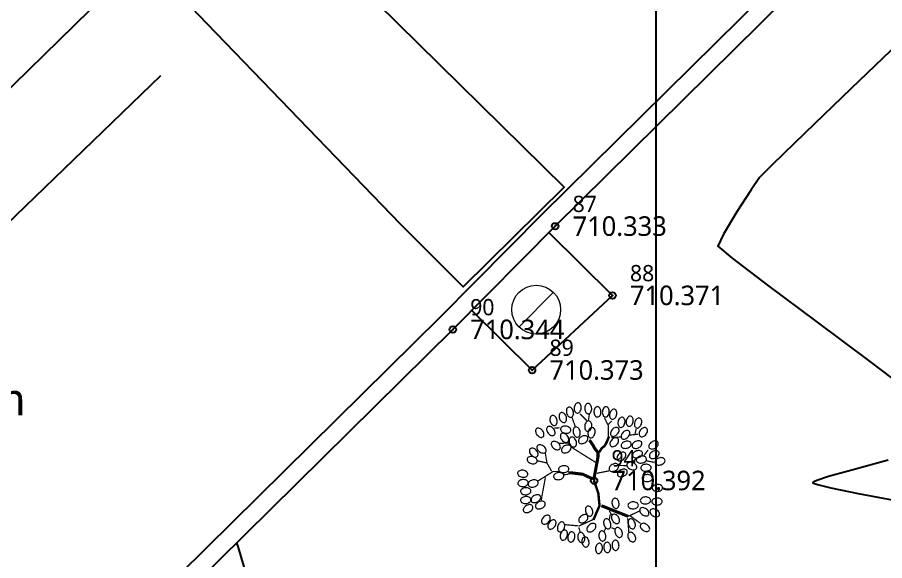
# Model space of a CAD drawing. Header units: metres. Extents: x 429510 to 429857, y 4467140 to 4467333.
# Drawn here: x 429618.23 to 429634.21, y 4467210.76 to 4467220.77 of the extents above; entities that cross this region are included whole.
import ezdxf

# ---------------------------------------------------------------- set-up
doc = ezdxf.new("R2010")
doc.units = ezdxf.units.M
doc.header["$LTSCALE"] = 4
doc.header["$PDMODE"] = 32
doc.header["$PDSIZE"] = 0.12
for name, color, linetype in [('C-ETIQ', 7, 'Continuous'), ('C-PUNTOS', 7, 'Continuous'), ('C-SUPE-ETIQ_Puntos', 92, 'Continuous'), ('Cuadricula Coordenadas', 5, 'Continuous')]:
    doc.layers.add(name, color=color, linetype=linetype)
doc.layers.add('C-SUPE_CurvasNivel', color=42, linetype='Continuous', true_color=0xb38600)
doc.layers.add('TB-ARBOL', color=94, linetype='Continuous', true_color=0x03a003)
doc.layers.add('TB-39REGISTRO-AGUA-P', color=131, linetype='Continuous', lineweight=0)
doc.layers.add('TRIAL-HORMIGÓN LOSA', color=231, linetype='Continuous', lineweight=9)
doc.layers.add('TRIAL-MURO BLOQUE LADRILLO', color=20, linetype='Continuous', lineweight=13, true_color=0xff3d3d)
doc.layers.add('TRIAL-MURO HORMIGÓN', color=251, linetype='Continuous', lineweight=13, true_color=0x696969)
doc.styles.get("Standard").update_dxf_attribs({"font": 'segoeuil.ttf'})
doc.styles.add('Trial_standard', font='segoeuisl.ttf')

# ---------------------------------------------------------------- blocks, each defined once
blk = doc.blocks.new('AGU10')
at = {"flags": 128}
blk.add_lwpolyline([(-0.525, -0.525), (0.525, 0.525)], dxfattribs=at)
blk.add_circle((0, 0), 0.75)
blk = doc.blocks.new('*U24')
at = {"layer": 'TB-ARBOL', "color": 84, "lineweight": 0, "true_color": 0x369720}
for points in [[(-0.674, 2.118, 0.139214), (-0.634, 2.125, 0.107097), (-0.594, 2.157, 0.080118), (-0.563, 2.209, 0.082766), (-0.551, 2.266, 0.067841), (-0.552, 2.33, 0.080118), (-0.57, 2.381, 0.107097), (-0.603, 2.421, 0.139214), (-0.64, 2.436, 0.139214), (-0.68, 2.429, 0.107097), (-0.72, 2.397, 0.080118), (-0.748, 2.35, 0.067841), (-0.763, 2.288, 0.067841), (-0.761, 2.224, 0.080118), (-0.744, 2.173, 0.107097), (-0.711, 2.133, 0.139214)], [(-0.325, 2.099, 0.139214), (-0.287, 2.112, 0.107097), (-0.252, 2.15, 0.080118), (-0.23, 2.207, 0.082766), (-0.228, 2.265, 0.067841), (-0.241, 2.328, 0.080118), (-0.266, 2.376, 0.107097), (-0.306, 2.409, 0.139214), (-0.345, 2.417, 0.139214), (-0.382, 2.404, 0.107097), (-0.417, 2.366, 0.080118), (-0.437, 2.315, 0.067841), (-0.441, 2.251, 0.067841), (-0.429, 2.189, 0.080118), (-0.403, 2.141, 0.107097), (-0.364, 2.107, 0.139214)], [(-1.057, 1.833, 0.139214), (-1.025, 1.857, 0.107097), (-1.004, 1.904, 0.080118), (-1, 1.964, 0.082766), (-1.016, 2.021, 0.067841), (-1.047, 2.077, 0.080118), (-1.086, 2.114, 0.107097), (-1.134, 2.134, 0.139214), (-1.174, 2.13, 0.139214), (-1.205, 2.106, 0.107097), (-1.227, 2.059, 0.080118), (-1.23, 2.005, 0.067841), (-1.215, 1.943, 0.067841), (-1.184, 1.887, 0.080118), (-1.145, 1.849, 0.107097), (-1.097, 1.829, 0.139214)], [(-0.855, 1.99, 0.139214), (-0.82, 2.01, 0.107097), (-0.794, 2.054, 0.080118), (-0.783, 2.113, 0.082766), (-0.791, 2.171, 0.067841), (-0.816, 2.23, 0.080118), (-0.85, 2.272, 0.107097), (-0.895, 2.298, 0.139214), (-0.935, 2.299, 0.139214), (-0.97, 2.278, 0.107097), (-0.997, 2.234, 0.080118), (-1.006, 2.181, 0.067841), (-0.999, 2.117, 0.067841), (-0.974, 2.058, 0.080118), (-0.94, 2.016, 0.107097), (-0.895, 1.991, 0.139214)], [(-0.056, 2.318, 0.139214), (-0.094, 2.306, 0.107097), (-0.13, 2.269, 0.080118), (-0.154, 2.213, 0.082766), (-0.158, 2.155, 0.067841), (-0.147, 2.092, 0.080118), (-0.123, 2.044, 0.107097), (-0.084, 2.009, 0.139214), (-0.046, 1.999, 0.139214), (-0.008, 2.012, 0.107097), (0.028, 2.049, 0.080118), (0.049, 2.099, 0.067841), (0.056, 2.162, 0.067841), (0.045, 2.225, 0.080118), (0.021, 2.274, 0.107097), (-0.017, 2.309, 0.139214)], [(0.221, 2.316, 0.139214), (0.181, 2.309, 0.107097), (0.141, 2.276, 0.080118), (0.111, 2.224, 0.082766), (0.1, 2.166, 0.067841), (0.103, 2.102, 0.080118), (0.122, 2.051, 0.107097), (0.156, 2.012, 0.139214), (0.193, 1.998, 0.139214), (0.232, 2.006, 0.107097), (0.273, 2.038, 0.080118), (0.299, 2.086, 0.067841), (0.313, 2.148, 0.067841), (0.31, 2.212, 0.080118), (0.292, 2.263, 0.107097), (0.258, 2.302, 0.139214)], [(0.478, 2.236, 0.139214), (0.438, 2.236, 0.107097), (0.392, 2.212, 0.080118), (0.353, 2.167, 0.082766), (0.331, 2.113, 0.067841), (0.322, 2.049, 0.080118), (0.33, 1.995, 0.107097), (0.356, 1.951, 0.139214), (0.389, 1.93, 0.139214), (0.429, 1.929, 0.107097), (0.475, 1.954, 0.080118), (0.511, 1.995, 0.067841), (0.536, 2.053, 0.067841), (0.546, 2.117, 0.080118), (0.538, 2.17, 0.107097), (0.512, 2.215, 0.139214)], [(-1.356, 1.74, 0.139214), (-1.322, 1.761, 0.107097), (-1.296, 1.805, 0.080118), (-1.286, 1.865, 0.082766), (-1.295, 1.922, 0.067841), (-1.321, 1.981, 0.080118), (-1.356, 2.023, 0.107097), (-1.401, 2.047, 0.139214), (-1.441, 2.048, 0.139214), (-1.475, 2.027, 0.107097), (-1.501, 1.982, 0.080118), (-1.51, 1.929, 0.067841), (-1.502, 1.865, 0.067841), (-1.476, 1.806, 0.080118), (-1.441, 1.765, 0.107097), (-1.396, 1.74, 0.139214)], [(-0.313, 1.879, 0.139214), (-0.352, 1.873, 0.107097), (-0.394, 1.843, 0.080118), (-0.426, 1.792, 0.082766), (-0.44, 1.735, 0.067841), (-0.44, 1.671, 0.080118), (-0.424, 1.619, 0.107097), (-0.392, 1.579, 0.139214), (-0.355, 1.563, 0.139214), (-0.315, 1.569, 0.107097), (-0.274, 1.599, 0.080118), (-0.245, 1.645, 0.067841), (-0.228, 1.707, 0.067841), (-0.228, 1.771, 0.080118), (-0.244, 1.823, 0.107097), (-0.276, 1.863, 0.139214)], [(0.718, 1.993, 0.139214), (0.678, 1.989, 0.107097), (0.635, 1.961, 0.080118), (0.6, 1.912, 0.082766), (0.582, 1.856, 0.067841), (0.579, 1.793, 0.080118), (0.592, 1.74, 0.107097), (0.621, 1.698, 0.139214), (0.657, 1.679, 0.139214), (0.697, 1.683, 0.107097), (0.74, 1.711, 0.080118), (0.772, 1.755, 0.067841), (0.793, 1.816, 0.067841), (0.796, 1.88, 0.080118), (0.783, 1.932, 0.107097), (0.754, 1.975, 0.139214)], [(0.971, 2.026, 0.139214), (0.931, 2.023, 0.107097), (0.888, 1.995, 0.080118), (0.852, 1.946, 0.082766), (0.835, 1.89, 0.067841), (0.832, 1.826, 0.080118), (0.845, 1.773, 0.107097), (0.874, 1.731, 0.139214), (0.91, 1.713, 0.139214), (0.95, 1.716, 0.107097), (0.993, 1.744, 0.080118), (1.025, 1.789, 0.067841), (1.045, 1.849, 0.067841), (1.049, 1.913, 0.080118), (1.036, 1.966, 0.107097), (1.007, 2.008, 0.139214)], [(1.244, 1.966, 0.139214), (1.204, 1.967, 0.107097), (1.158, 1.944, 0.080118), (1.117, 1.9, 0.082766), (1.094, 1.846, 0.067841), (1.083, 1.783, 0.080118), (1.09, 1.729, 0.107097), (1.115, 1.684, 0.139214), (1.149, 1.662, 0.139214), (1.189, 1.661, 0.107097), (1.235, 1.684, 0.080118), (1.271, 1.724, 0.067841), (1.298, 1.782, 0.067841), (1.309, 1.845, 0.080118), (1.302, 1.899, 0.107097), (1.277, 1.944, 0.139214)], [(-1.726, 1.388, 0.139214), (-1.702, 1.42, 0.107097), (-1.694, 1.471, 0.080118), (-1.706, 1.53, 0.082766), (-1.736, 1.58, 0.067841), (-1.781, 1.625, 0.080118), (-1.829, 1.651, 0.107097), (-1.88, 1.657, 0.139214), (-1.918, 1.643, 0.139214), (-1.942, 1.611, 0.107097), (-1.95, 1.56, 0.080118), (-1.939, 1.507, 0.067841), (-1.907, 1.451, 0.067841), (-1.862, 1.406, 0.080118), (-1.815, 1.38, 0.107097), (-1.763, 1.373, 0.139214)], [(-1.382, 1.443, 0.139214), (-1.359, 1.475, 0.107097), (-1.352, 1.526, 0.080118), (-1.366, 1.585, 0.082766), (-1.397, 1.634, 0.067841), (-1.444, 1.679, 0.080118), (-1.492, 1.703, 0.107097), (-1.543, 1.708, 0.139214), (-1.58, 1.693, 0.139214), (-1.604, 1.661, 0.107097), (-1.611, 1.609, 0.080118), (-1.598, 1.557, 0.067841), (-1.565, 1.502, 0.067841), (-1.519, 1.457, 0.080118), (-1.471, 1.432, 0.107097), (-1.419, 1.427, 0.139214)], [(-0.868, 1.579, 0.139214), (-0.871, 1.618, 0.107097), (-0.9, 1.662, 0.080118), (-0.948, 1.697, 0.082766), (-1.004, 1.714, 0.067841), (-1.068, 1.718, 0.080118), (-1.121, 1.705, 0.107097), (-1.163, 1.675, 0.139214), (-1.181, 1.639, 0.139214), (-1.178, 1.599, 0.107097), (-1.15, 1.556, 0.080118), (-1.106, 1.524, 0.067841), (-1.045, 1.504, 0.067841), (-0.981, 1.5, 0.080118), (-0.928, 1.513, 0.107097), (-0.886, 1.543, 0.139214)], [(-0.726, 1.692, 0.139214), (-0.761, 1.672, 0.107097), (-0.789, 1.629, 0.080118), (-0.8, 1.57, 0.082766), (-0.792, 1.512, 0.067841), (-0.769, 1.452, 0.080118), (-0.735, 1.41, 0.107097), (-0.69, 1.384, 0.139214), (-0.65, 1.382, 0.139214), (-0.616, 1.402, 0.107097), (-0.588, 1.446, 0.080118), (-0.578, 1.499, 0.067841), (-0.585, 1.563, 0.067841), (-0.608, 1.622, 0.080118), (-0.642, 1.665, 0.107097), (-0.686, 1.691, 0.139214)], [(-0.195, 1.671, 0.139214), (-0.235, 1.67, 0.107097), (-0.28, 1.644, 0.080118), (-0.317, 1.597, 0.082766), (-0.337, 1.542, 0.067841), (-0.344, 1.478, 0.080118), (-0.333, 1.425, 0.107097), (-0.306, 1.381, 0.139214), (-0.271, 1.361, 0.139214), (-0.231, 1.363, 0.107097), (-0.186, 1.389, 0.080118), (-0.152, 1.431, 0.067841), (-0.129, 1.491, 0.067841), (-0.122, 1.555, 0.080118), (-0.133, 1.608, 0.107097), (-0.16, 1.651, 0.139214)], [(0.589, 1.659, 0.139214), (0.553, 1.677, 0.107097), (0.502, 1.676, 0.080118), (0.446, 1.653, 0.082766), (0.402, 1.614, 0.067841), (0.366, 1.562, 0.080118), (0.349, 1.51, 0.107097), (0.352, 1.458, 0.139214), (0.373, 1.424, 0.139214), (0.409, 1.406, 0.107097), (0.461, 1.408, 0.080118), (0.511, 1.429, 0.067841), (0.56, 1.469, 0.067841), (0.596, 1.522, 0.080118), (0.613, 1.574, 0.107097), (0.61, 1.625, 0.139214)], [(1.456, 1.659, 0.139214), (1.419, 1.674, 0.107097), (1.368, 1.669, 0.080118), (1.314, 1.641, 0.082766), (1.274, 1.6, 0.067841), (1.241, 1.544, 0.080118), (1.229, 1.492, 0.107097), (1.236, 1.44, 0.139214), (1.259, 1.408, 0.139214), (1.296, 1.393, 0.107097), (1.348, 1.398, 0.080118), (1.396, 1.423, 0.067841), (1.442, 1.468, 0.067841), (1.474, 1.523, 0.080118), (1.487, 1.576, 0.107097), (1.48, 1.627, 0.139214)], [(-1.16, 1.484, 0.139214), (-1.184, 1.452, 0.107097), (-1.19, 1.401, 0.080118), (-1.176, 1.342, 0.082766), (-1.144, 1.293, 0.067841), (-1.098, 1.249, 0.080118), (-1.049, 1.225, 0.107097), (-0.998, 1.22, 0.139214), (-0.961, 1.235, 0.139214), (-0.938, 1.268, 0.107097), (-0.931, 1.319, 0.080118), (-0.944, 1.372, 0.067841), (-0.977, 1.427, 0.067841), (-1.024, 1.471, 0.080118), (-1.072, 1.495, 0.107097), (-1.124, 1.5, 0.139214)], [(-0.867, 1.379, 0.139214), (-0.899, 1.354, 0.107097), (-0.92, 1.307, 0.080118), (-0.923, 1.247, 0.082766), (-0.908, 1.191, 0.067841), (-0.876, 1.135, 0.080118), (-0.837, 1.098, 0.107097), (-0.789, 1.078, 0.139214), (-0.749, 1.082, 0.139214), (-0.717, 1.107, 0.107097), (-0.696, 1.154, 0.080118), (-0.693, 1.208, 0.067841), (-0.709, 1.27, 0.067841), (-0.74, 1.326, 0.080118), (-0.78, 1.363, 0.107097), (-0.827, 1.383, 0.139214)], [(-0.351, 1.383, 0.139214), (-0.38, 1.41, 0.107097), (-0.43, 1.425, 0.080118), (-0.49, 1.419, 0.082766), (-0.543, 1.395, 0.067841), (-0.594, 1.355, 0.080118), (-0.625, 1.311, 0.107097), (-0.637, 1.261, 0.139214), (-0.627, 1.222, 0.139214), (-0.598, 1.194, 0.107097), (-0.548, 1.18, 0.080118), (-0.494, 1.185, 0.067841), (-0.435, 1.21, 0.067841), (-0.385, 1.249, 0.080118), (-0.354, 1.294, 0.107097), (-0.341, 1.344, 0.139214)], [(0.573, 1.343, 0.139214), (0.537, 1.361, 0.107097), (0.485, 1.359, 0.080118), (0.43, 1.336, 0.082766), (0.387, 1.297, 0.067841), (0.351, 1.244, 0.080118), (0.334, 1.192, 0.107097), (0.338, 1.14, 0.139214), (0.359, 1.107, 0.139214), (0.395, 1.089, 0.107097), (0.447, 1.091, 0.080118), (0.497, 1.112, 0.067841), (0.546, 1.153, 0.067841), (0.582, 1.206, 0.080118), (0.598, 1.258, 0.107097), (0.594, 1.31, 0.139214)], [(0.923, 1.565, 0.139214), (0.888, 1.584, 0.107097), (0.837, 1.586, 0.080118), (0.78, 1.565, 0.082766), (0.735, 1.529, 0.067841), (0.696, 1.478, 0.080118), (0.677, 1.427, 0.107097), (0.677, 1.375, 0.139214), (0.697, 1.34, 0.139214), (0.731, 1.321, 0.107097), (0.783, 1.319, 0.080118), (0.834, 1.338, 0.067841), (0.885, 1.377, 0.067841), (0.924, 1.427, 0.080118), (0.943, 1.478, 0.107097), (0.943, 1.53, 0.139214)], [(-1.636, 0.928, 0.139214), (-1.624, 0.966, 0.107097), (-1.633, 1.017, 0.080118), (-1.665, 1.068, 0.082766), (-1.709, 1.106, 0.067841), (-1.767, 1.134, 0.080118), (-1.821, 1.142, 0.107097), (-1.871, 1.131, 0.139214), (-1.902, 1.106, 0.139214), (-1.914, 1.067, 0.107097), (-1.905, 1.017, 0.080118), (-1.876, 0.97, 0.067841), (-1.828, 0.928, 0.067841), (-1.771, 0.9, 0.080118), (-1.717, 0.891, 0.107097), (-1.667, 0.902, 0.139214)], [(-1.207, 1.019, 0.139214), (-1.191, 1.055, 0.107097), (-1.195, 1.107, 0.080118), (-1.221, 1.161, 0.082766), (-1.261, 1.203, 0.067841), (-1.315, 1.237, 0.080118), (-1.368, 1.251, 0.107097), (-1.419, 1.246, 0.139214), (-1.452, 1.223, 0.139214), (-1.468, 1.187, 0.107097), (-1.465, 1.135, 0.080118), (-1.441, 1.086, 0.067841), (-1.398, 1.039, 0.067841), (-1.344, 1.005, 0.080118), (-1.292, 0.991, 0.107097), (-1.24, 0.996, 0.139214)], [(-0.87, 1.096, 0.139214), (-0.899, 1.124, 0.107097), (-0.948, 1.138, 0.080118), (-1.009, 1.133, 0.082766), (-1.062, 1.109, 0.067841), (-1.113, 1.07, 0.080118), (-1.144, 1.026, 0.107097), (-1.157, 0.976, 0.139214), (-1.147, 0.937, 0.139214), (-1.118, 0.909, 0.107097), (-1.069, 0.895, 0.080118), (-1.015, 0.9, 0.067841), (-0.955, 0.924, 0.067841), (-0.905, 0.963, 0.080118), (-0.873, 1.007, 0.107097), (-0.861, 1.057, 0.139214)], [(0.986, 1.188, 0.139214), (0.965, 1.222, 0.107097), (0.921, 1.249, 0.080118), (0.862, 1.259, 0.082766), (0.804, 1.249, 0.067841), (0.745, 1.224, 0.080118), (0.704, 1.189, 0.107097), (0.679, 1.144, 0.139214), (0.678, 1.104, 0.139214), (0.699, 1.07, 0.107097), (0.743, 1.043, 0.080118), (0.797, 1.035, 0.067841), (0.861, 1.043, 0.067841), (0.919, 1.068, 0.080118), (0.961, 1.103, 0.107097), (0.986, 1.148, 0.139214)], [(1.309, 1.215, 0.139214), (1.284, 1.246, 0.107097), (1.236, 1.266, 0.080118), (1.176, 1.267, 0.082766), (1.12, 1.25, 0.067841), (1.066, 1.216, 0.080118), (1.029, 1.176, 0.107097), (1.012, 1.127, 0.139214), (1.017, 1.088, 0.139214), (1.042, 1.057, 0.107097), (1.09, 1.037, 0.080118), (1.144, 1.036, 0.067841), (1.206, 1.053, 0.067841), (1.261, 1.087, 0.080118), (1.297, 1.127, 0.107097), (1.315, 1.176, 0.139214)], [(1.807, 1.227, 0.139214), (1.777, 1.254, 0.107097), (1.727, 1.266, 0.080118), (1.667, 1.257, 0.082766), (1.615, 1.231, 0.067841), (1.566, 1.19, 0.080118), (1.537, 1.144, 0.107097), (1.527, 1.093, 0.139214), (1.538, 1.055, 0.139214), (1.568, 1.028, 0.107097), (1.619, 1.016, 0.080118), (1.672, 1.024, 0.067841), (1.731, 1.051, 0.067841), (1.779, 1.092, 0.080118), (1.809, 1.138, 0.107097), (1.819, 1.189, 0.139214)], [(-1.901, 0.786, 0.139214), (-1.879, 0.819, 0.107097), (-1.876, 0.871, 0.080118), (-1.894, 0.928, 0.082766), (-1.928, 0.976, 0.067841), (-1.977, 1.017, 0.080118), (-2.026, 1.039, 0.107097), (-2.078, 1.04, 0.139214), (-2.114, 1.023, 0.139214), (-2.135, 0.989, 0.107097), (-2.139, 0.938, 0.080118), (-2.123, 0.886, 0.067841), (-2.087, 0.833, 0.067841), (-2.038, 0.791, 0.080118), (-1.988, 0.77, 0.107097), (-1.937, 0.768, 0.139214)], [(0.761, 0.915, 0.107097), (0.71, 0.916, 0.080118), (0.653, 0.896, 0.082766), (0.608, 0.859, 0.067841), (0.569, 0.808, 0.080118), (0.55, 0.757, 0.107097), (0.551, 0.706, 0.139214), (0.57, 0.671, 0.139214), (0.605, 0.651, 0.107097), (0.657, 0.65, 0.080118), (0.708, 0.669, 0.067841), (0.759, 0.707, 0.067841), (0.797, 0.758, 0.080118), (0.816, 0.809, 0.107097), (0.816, 0.861, 0.139214), (0.796, 0.896, 0.139214)], [(1.205, 0.967, 0.082766), (1.148, 0.955, 0.067841), (1.09, 0.926, 0.080118), (1.05, 0.889, 0.107097), (1.028, 0.842, 0.139214), (1.03, 0.803, 0.139214), (1.053, 0.769, 0.107097), (1.098, 0.746, 0.080118), (1.152, 0.74, 0.067841), (1.215, 0.752, 0.067841), (1.273, 0.78, 0.080118), (1.312, 0.817, 0.107097), (1.335, 0.864, 0.139214), (1.333, 0.904, 0.139214), (1.31, 0.937, 0.107097), (1.264, 0.961, 0.080118)], [(1.199, 0.601, 0.080118), (1.251, 0.586, 0.067841), (1.315, 0.587, 0.067841), (1.376, 0.605, 0.080118), (1.422, 0.635, 0.107097), (1.451, 0.677, 0.139214), (1.456, 0.717, 0.139214), (1.44, 0.753, 0.107097), (1.399, 0.784, 0.080118), (1.341, 0.801, 0.082766), (1.283, 0.798, 0.067841), (1.221, 0.78, 0.080118), (1.176, 0.75, 0.107097), (1.146, 0.708, 0.139214), (1.141, 0.668, 0.139214), (1.158, 0.632, 0.107097)], [(1.628, 0.724, 0.080118), (1.682, 0.726, 0.067841), (1.743, 0.748, 0.067841), (1.795, 0.785, 0.080118), (1.828, 0.828, 0.107097), (1.843, 0.877, 0.139214), (1.835, 0.916, 0.139214), (1.808, 0.945, 0.107097), (1.759, 0.962, 0.080118), (1.699, 0.959, 0.082766), (1.644, 0.938, 0.067841), (1.592, 0.901, 0.080118), (1.558, 0.858, 0.107097), (1.544, 0.809, 0.139214), (1.552, 0.77, 0.139214), (1.579, 0.74, 0.107097)], [(-1.902, 0.631, 0.139214), (-1.901, 0.671, 0.107097), (-1.926, 0.716, 0.080118), (-1.971, 0.756, 0.082766), (-2.025, 0.778, 0.067841), (-2.089, 0.787, 0.080118), (-2.142, 0.779, 0.107097), (-2.187, 0.753, 0.139214), (-2.208, 0.719, 0.139214), (-2.208, 0.679, 0.107097), (-2.184, 0.633, 0.080118), (-2.143, 0.598, 0.067841), (-2.084, 0.572, 0.067841), (-2.021, 0.563, 0.080118), (-1.967, 0.571, 0.107097), (-1.923, 0.597, 0.139214)], [(0.566, 0.551, 0.107097), (0.517, 0.566, 0.080118), (0.456, 0.562, 0.082766), (0.403, 0.539, 0.067841), (0.351, 0.501, 0.080118), (0.319, 0.457, 0.107097), (0.306, 0.407, 0.139214), (0.315, 0.368, 0.139214), (0.343, 0.34, 0.107097), (0.392, 0.325, 0.080118), (0.446, 0.329, 0.067841), (0.506, 0.352, 0.067841), (0.557, 0.39, 0.080118), (0.59, 0.434, 0.107097), (0.603, 0.483, 0.139214), (0.594, 0.522, 0.139214)], [(1.151, 0.432, 0.139214), (1.155, 0.472, 0.107097), (1.136, 0.519, 0.080118), (1.095, 0.563, 0.082766), (1.043, 0.591, 0.067841), (0.981, 0.607, 0.080118), (0.927, 0.605, 0.107097), (0.88, 0.584, 0.139214), (0.855, 0.552, 0.139214), (0.851, 0.512, 0.107097), (0.87, 0.464, 0.080118), (0.907, 0.425, 0.067841), (0.963, 0.393, 0.067841), (1.025, 0.377, 0.080118), (1.079, 0.379, 0.107097), (1.126, 0.4, 0.139214)], [(1.38, 0.339, 0.067841), (1.443, 0.333, 0.067841), (1.507, 0.343, 0.080118), (1.555, 0.368, 0.107097), (1.59, 0.406, 0.139214), (1.599, 0.445, 0.139214), (1.587, 0.483, 0.107097), (1.55, 0.519, 0.080118), (1.495, 0.542, 0.082766), (1.436, 0.546, 0.067841), (1.373, 0.536, 0.080118), (1.325, 0.511, 0.107097), (1.29, 0.473, 0.139214), (1.28, 0.434, 0.139214), (1.293, 0.396, 0.107097), (1.33, 0.36, 0.080118)], [(2.022, 0.686, 0.139214), (1.999, 0.719, 0.107097), (1.953, 0.743, 0.080118), (1.893, 0.75, 0.082766), (1.836, 0.737, 0.067841), (1.779, 0.709, 0.080118), (1.739, 0.672, 0.107097), (1.717, 0.625, 0.139214), (1.719, 0.585, 0.139214), (1.742, 0.552, 0.107097), (1.787, 0.528, 0.080118), (1.841, 0.522, 0.067841), (1.904, 0.534, 0.067841), (1.962, 0.563, 0.080118), (2.001, 0.6, 0.107097), (2.023, 0.646, 0.139214)], [(-2.188, 0.227, 0.139214), (-2.192, 0.267, 0.107097), (-2.221, 0.31, 0.080118), (-2.27, 0.344, 0.082766), (-2.326, 0.361, 0.067841), (-2.39, 0.363, 0.080118), (-2.443, 0.35, 0.107097), (-2.485, 0.32, 0.139214), (-2.502, 0.284, 0.139214), (-2.498, 0.244, 0.107097), (-2.47, 0.201, 0.080118), (-2.425, 0.17, 0.067841), (-2.365, 0.15, 0.067841), (-2.301, 0.147, 0.080118), (-2.248, 0.161, 0.107097), (-2.206, 0.191, 0.139214)], [(-1.398, 0.163, 0.139214), (-1.383, 0.126, 0.107097), (-1.343, 0.093, 0.080118), (-1.285, 0.075, 0.082766), (-1.227, 0.076, 0.067841), (-1.165, 0.092, 0.080118), (-1.119, 0.121, 0.107097), (-1.088, 0.162, 0.139214), (-1.082, 0.201, 0.139214), (-1.097, 0.238, 0.107097), (-1.137, 0.271, 0.080118), (-1.189, 0.287, 0.067841), (-1.253, 0.288, 0.067841), (-1.315, 0.272, 0.080118), (-1.361, 0.243, 0.107097), (-1.392, 0.202, 0.139214)], [(-1.245, 0.391, 0.139214), (-1.233, 0.353, 0.107097), (-1.196, 0.317, 0.080118), (-1.14, 0.294, 0.082766), (-1.082, 0.29, 0.067841), (-1.019, 0.301, 0.080118), (-0.97, 0.325, 0.107097), (-0.936, 0.363, 0.139214), (-0.926, 0.402, 0.139214), (-0.938, 0.44, 0.107097), (-0.975, 0.476, 0.080118), (-1.026, 0.497, 0.067841), (-1.089, 0.504, 0.067841), (-1.152, 0.493, 0.080118), (-1.201, 0.469, 0.107097), (-1.235, 0.43, 0.139214)], [(0.86, 0.345, 0.139214), (0.834, 0.376, 0.107097), (0.787, 0.396, 0.080118), (0.726, 0.397, 0.082766), (0.671, 0.379, 0.067841), (0.616, 0.346, 0.080118), (0.58, 0.305, 0.107097), (0.562, 0.257, 0.139214), (0.567, 0.217, 0.139214), (0.593, 0.186, 0.107097), (0.64, 0.167, 0.080118), (0.695, 0.166, 0.067841), (0.756, 0.183, 0.067841), (0.811, 0.216, 0.080118), (0.847, 0.257, 0.107097), (0.865, 0.305, 0.139214)], [(-2.496, -0.042, 0.139214), (-2.482, -0.079, 0.107097), (-2.443, -0.114, 0.080118), (-2.386, -0.134, 0.082766), (-2.328, -0.136, 0.067841), (-2.265, -0.122, 0.080118), (-2.218, -0.095, 0.107097), (-2.185, -0.055, 0.139214), (-2.178, -0.016, 0.139214), (-2.192, 0.021, 0.107097), (-2.23, 0.055, 0.080118), (-2.281, 0.074, 0.067841), (-2.345, 0.078, 0.067841), (-2.408, 0.064, 0.080118), (-2.455, 0.037, 0.107097), (-2.488, -0.003, 0.139214)], [(-2.178, -0.084, 0.139214), (-2.157, -0.118, 0.107097), (-2.113, -0.144, 0.080118), (-2.053, -0.154, 0.082766), (-1.996, -0.145, 0.067841), (-1.937, -0.12, 0.080118), (-1.895, -0.085, 0.107097), (-1.871, -0.04, 0.139214), (-1.87, 0, 0.139214), (-1.891, 0.035, 0.107097), (-1.935, 0.061, 0.080118), (-1.989, 0.07, 0.067841), (-2.052, 0.061, 0.067841), (-2.111, 0.036, 0.080118), (-2.153, 0.001, 0.107097), (-2.177, -0.044, 0.139214)], [(1.642, 0.127, 0.139214), (1.629, 0.165, 0.107097), (1.592, 0.201, 0.080118), (1.537, 0.224, 0.082766), (1.479, 0.229, 0.067841), (1.415, 0.218, 0.080118), (1.367, 0.194, 0.107097), (1.332, 0.155, 0.139214), (1.323, 0.116, 0.139214), (1.335, 0.078, 0.107097), (1.372, 0.042, 0.080118), (1.422, 0.021, 0.067841), (1.486, 0.015, 0.067841), (1.549, 0.026, 0.080118), (1.597, 0.05, 0.107097), (1.632, 0.088, 0.139214)], [(-2.411, -0.293, 0.139214), (-2.397, -0.33, 0.107097), (-2.359, -0.364, 0.080118), (-2.302, -0.385, 0.082766), (-2.244, -0.387, 0.067841), (-2.181, -0.373, 0.080118), (-2.134, -0.346, 0.107097), (-2.101, -0.306, 0.139214), (-2.093, -0.267, 0.139214), (-2.107, -0.23, 0.107097), (-2.146, -0.195, 0.080118), (-2.197, -0.177, 0.067841), (-2.261, -0.173, 0.067841), (-2.323, -0.187, 0.080118), (-2.371, -0.214, 0.107097), (-2.403, -0.254, 0.139214)], [(1.951, -0.174, 0.139214), (1.939, -0.136, 0.107097), (1.902, -0.1, 0.080118), (1.846, -0.077, 0.082766), (1.788, -0.073, 0.067841), (1.725, -0.083, 0.080118), (1.676, -0.108, 0.107097), (1.642, -0.146, 0.139214), (1.632, -0.185, 0.139214), (1.644, -0.223, 0.107097), (1.681, -0.259, 0.080118), (1.732, -0.28, 0.067841), (1.795, -0.286, 0.067841), (1.858, -0.276, 0.080118), (1.907, -0.251, 0.107097), (1.941, -0.213, 0.139214)], [(-2.411, -0.57, 0.139214), (-2.396, -0.607, 0.107097), (-2.356, -0.64, 0.080118), (-2.299, -0.659, 0.082766), (-2.24, -0.659, 0.067841), (-2.178, -0.643, 0.080118), (-2.132, -0.615, 0.107097), (-2.1, -0.574, 0.139214), (-2.094, -0.535, 0.139214), (-2.109, -0.498, 0.107097), (-2.148, -0.465, 0.080118), (-2.2, -0.448, 0.067841), (-2.264, -0.446, 0.067841), (-2.326, -0.461, 0.080118), (-2.372, -0.489, 0.107097), (-2.404, -0.53, 0.139214)], [(-2.083, -0.586, 0.139214), (-2.055, -0.615, 0.107097), (-2.006, -0.631, 0.080118), (-1.946, -0.627, 0.082766), (-1.892, -0.605, 0.067841), (-1.84, -0.567, 0.080118), (-1.807, -0.524, 0.107097), (-1.793, -0.474, 0.139214), (-1.802, -0.435, 0.139214), (-1.83, -0.407, 0.107097), (-1.879, -0.391, 0.080118), (-1.933, -0.394, 0.067841), (-1.993, -0.417, 0.067841), (-2.045, -0.454, 0.080118), (-2.077, -0.498, 0.107097), (-2.091, -0.547, 0.139214)], [(0.478, -0.496, 0.139214), (0.442, -0.513, 0.107097), (0.411, -0.555, 0.080118), (0.396, -0.613, 0.082766), (0.399, -0.671, 0.067841), (0.418, -0.732, 0.080118), (0.449, -0.777, 0.107097), (0.491, -0.806, 0.139214), (0.531, -0.811, 0.139214), (0.567, -0.794, 0.107097), (0.598, -0.752, 0.080118), (0.612, -0.7, 0.067841), (0.61, -0.636, 0.067841), (0.591, -0.575, 0.080118), (0.561, -0.53, 0.107097), (0.518, -0.501, 0.139214)], [(1.585, -0.559, 0.139214), (1.573, -0.521, 0.107097), (1.536, -0.485, 0.080118), (1.481, -0.461, 0.082766), (1.422, -0.457, 0.067841), (1.359, -0.468, 0.080118), (1.311, -0.492, 0.107097), (1.276, -0.531, 0.139214), (1.266, -0.569, 0.139214), (1.279, -0.608, 0.107097), (1.316, -0.644, 0.080118), (1.366, -0.665, 0.067841), (1.429, -0.671, 0.067841), (1.493, -0.66, 0.080118), (1.541, -0.636, 0.107097), (1.576, -0.598, 0.139214)], [(1.937, -0.593, 0.139214), (1.925, -0.555, 0.107097), (1.888, -0.519, 0.080118), (1.832, -0.495, 0.082766), (1.774, -0.491, 0.067841), (1.711, -0.502, 0.080118), (1.662, -0.526, 0.107097), (1.628, -0.565, 0.139214), (1.618, -0.603, 0.139214), (1.63, -0.642, 0.107097), (1.667, -0.678, 0.080118), (1.717, -0.699, 0.067841), (1.781, -0.705, 0.067841), (1.844, -0.694, 0.080118), (1.893, -0.67, 0.107097), (1.927, -0.632, 0.139214)], [(-2.32, -0.891, 0.139214), (-2.292, -0.92, 0.107097), (-2.242, -0.935, 0.080118), (-2.182, -0.93, 0.082766), (-2.129, -0.908, 0.067841), (-2.077, -0.869, 0.080118), (-2.045, -0.826, 0.107097), (-2.032, -0.776, 0.139214), (-2.041, -0.737, 0.139214), (-2.069, -0.709, 0.107097), (-2.118, -0.693, 0.080118), (-2.172, -0.697, 0.067841), (-2.232, -0.72, 0.067841), (-2.283, -0.759, 0.080118), (-2.316, -0.803, 0.107097), (-2.329, -0.852, 0.139214)], [(-1.948, -0.776, 0.139214), (-1.921, -0.806, 0.107097), (-1.873, -0.824, 0.080118), (-1.812, -0.822, 0.082766), (-1.758, -0.802, 0.067841), (-1.704, -0.767, 0.080118), (-1.67, -0.725, 0.107097), (-1.654, -0.676, 0.139214), (-1.661, -0.636, 0.139214), (-1.688, -0.607, 0.107097), (-1.736, -0.589, 0.080118), (-1.79, -0.59, 0.067841), (-1.851, -0.61, 0.067841), (-1.904, -0.646, 0.080118), (-1.939, -0.688, 0.107097), (-1.955, -0.737, 0.139214)], [(-0.355, -0.74, 0.139214), (-0.389, -0.762, 0.107097), (-0.413, -0.808, 0.080118), (-0.42, -0.868, 0.082766), (-0.408, -0.925, 0.067841), (-0.38, -0.983, 0.080118), (-0.343, -1.023, 0.107097), (-0.297, -1.045, 0.139214), (-0.257, -1.044, 0.139214), (-0.224, -1.021, 0.107097), (-0.199, -0.976, 0.080118), (-0.193, -0.922, 0.067841), (-0.204, -0.859, 0.067841), (-0.232, -0.801, 0.080118), (-0.269, -0.761, 0.107097), (-0.315, -0.739, 0.139214)], [(1.206, -0.71, 0.139214), (1.194, -0.672, 0.107097), (1.157, -0.636, 0.080118), (1.101, -0.613, 0.082766), (1.043, -0.608, 0.067841), (0.98, -0.619, 0.080118), (0.931, -0.643, 0.107097), (0.897, -0.682, 0.139214), (0.887, -0.721, 0.139214), (0.899, -0.759, 0.107097), (0.936, -0.795, 0.080118), (0.986, -0.816, 0.067841), (1.05, -0.822, 0.067841), (1.113, -0.811, 0.080118), (1.162, -0.787, 0.107097), (1.196, -0.749, 0.139214)], [(1.517, -1.009, 0.139214), (1.531, -0.971, 0.107097), (1.525, -0.92, 0.080118), (1.496, -0.867, 0.082766), (1.453, -0.828, 0.067841), (1.397, -0.797, 0.080118), (1.343, -0.786, 0.107097), (1.293, -0.795, 0.139214), (1.261, -0.819, 0.139214), (1.247, -0.856, 0.107097), (1.253, -0.908, 0.080118), (1.28, -0.955, 0.067841), (1.325, -1, 0.067841), (1.381, -1.031, 0.080118), (1.435, -1.042, 0.107097), (1.486, -1.033, 0.139214)], [(-1.742, -1.271, 0.139214), (-1.707, -1.29, 0.107097), (-1.655, -1.289, 0.080118), (-1.599, -1.267, 0.082766), (-1.555, -1.229, 0.067841), (-1.517, -1.177, 0.080118), (-1.5, -1.126, 0.107097), (-1.502, -1.074, 0.139214), (-1.523, -1.04, 0.139214), (-1.558, -1.021, 0.107097), (-1.61, -1.021, 0.080118), (-1.66, -1.042, 0.067841), (-1.71, -1.082, 0.067841), (-1.747, -1.134, 0.080118), (-1.765, -1.185, 0.107097), (-1.763, -1.237, 0.139214)], [(-0.355, -1.031, 0.139214), (-0.387, -1.007, 0.107097), (-0.438, -0.998, 0.080118), (-0.497, -1.01, 0.082766), (-0.547, -1.04, 0.067841), (-0.593, -1.085, 0.080118), (-0.619, -1.132, 0.107097), (-0.626, -1.183, 0.139214), (-0.612, -1.221, 0.139214), (-0.58, -1.245, 0.107097), (-0.53, -1.254, 0.080118), (-0.476, -1.243, 0.067841), (-0.42, -1.212, 0.067841), (-0.374, -1.167, 0.080118), (-0.348, -1.12, 0.107097), (-0.341, -1.069, 0.139214)], [(0.595, -1.264, 0.139214), (0.621, -1.234, 0.107097), (0.631, -1.183, 0.080118), (0.621, -1.124, 0.082766), (0.594, -1.072, 0.067841), (0.551, -1.025, 0.080118), (0.504, -0.997, 0.107097), (0.453, -0.988, 0.139214), (0.415, -1.001, 0.139214), (0.39, -1.031, 0.107097), (0.379, -1.082, 0.080118), (0.388, -1.135, 0.067841), (0.417, -1.193, 0.067841), (0.46, -1.24, 0.080118), (0.506, -1.268, 0.107097), (0.557, -1.277, 0.139214)], [(1.851, -1.024, 0.139214), (1.86, -0.985, 0.107097), (1.846, -0.935, 0.080118), (1.811, -0.886, 0.082766), (1.763, -0.853, 0.067841), (1.703, -0.83, 0.080118), (1.649, -0.826, 0.107097), (1.6, -0.841, 0.139214), (1.571, -0.87, 0.139214), (1.562, -0.909, 0.107097), (1.576, -0.959, 0.080118), (1.608, -1.002, 0.067841), (1.659, -1.04, 0.067841), (1.719, -1.064, 0.080118), (1.773, -1.067, 0.107097), (1.823, -1.052, 0.139214)], [(-1.541, -1.433, 0.139214), (-1.503, -1.447, 0.107097), (-1.452, -1.44, 0.080118), (-1.4, -1.41, 0.082766), (-1.361, -1.366, 0.067841), (-1.331, -1.31, 0.080118), (-1.321, -1.256, 0.107097), (-1.33, -1.206, 0.139214), (-1.355, -1.174, 0.139214), (-1.393, -1.161, 0.107097), (-1.444, -1.168, 0.080118), (-1.491, -1.195, 0.067841), (-1.535, -1.242, 0.067841), (-1.565, -1.298, 0.080118), (-1.575, -1.351, 0.107097), (-1.566, -1.402, 0.139214)], [(-1.22, -1.529, 0.139214), (-1.18, -1.531, 0.107097), (-1.133, -1.509, 0.080118), (-1.092, -1.465, 0.082766), (-1.067, -1.412, 0.067841), (-1.055, -1.349, 0.080118), (-1.061, -1.295, 0.107097), (-1.084, -1.25, 0.139214), (-1.117, -1.227, 0.139214), (-1.157, -1.225, 0.107097), (-1.204, -1.247, 0.080118), (-1.241, -1.286, 0.067841), (-1.27, -1.343, 0.067841), (-1.282, -1.406, 0.080118), (-1.277, -1.46, 0.107097), (-1.253, -1.506, 0.139214)], [(-0.115, -1.298, 0.139214), (-0.148, -1.276, 0.107097), (-0.2, -1.271, 0.080118), (-0.258, -1.287, 0.082766), (-0.306, -1.32, 0.067841), (-0.349, -1.368, 0.080118), (-0.372, -1.417, 0.107097), (-0.375, -1.468, 0.139214), (-0.358, -1.505, 0.139214), (-0.325, -1.527, 0.107097), (-0.274, -1.532, 0.080118), (-0.221, -1.518, 0.067841), (-0.167, -1.483, 0.067841), (-0.125, -1.435, 0.080118), (-0.102, -1.386, 0.107097), (-0.098, -1.335, 0.139214)], [(0.3, -1.436, 0.139214), (0.333, -1.414, 0.107097), (0.358, -1.369, 0.080118), (0.365, -1.309, 0.082766), (0.354, -1.252, 0.067841), (0.326, -1.194, 0.080118), (0.29, -1.154, 0.107097), (0.244, -1.131, 0.139214), (0.204, -1.132, 0.139214), (0.17, -1.154, 0.107097), (0.146, -1.199, 0.080118), (0.139, -1.253, 0.067841), (0.15, -1.316, 0.067841), (0.177, -1.374, 0.080118), (0.214, -1.415, 0.107097), (0.26, -1.437, 0.139214)], [(1.055, -1.433, 0.139214), (1.087, -1.41, 0.107097), (1.111, -1.364, 0.080118), (1.116, -1.304, 0.082766), (1.103, -1.247, 0.067841), (1.073, -1.19, 0.080118), (1.036, -1.151, 0.107097), (0.989, -1.13, 0.139214), (0.949, -1.132, 0.139214), (0.916, -1.155, 0.107097), (0.893, -1.202, 0.080118), (0.888, -1.256, 0.067841), (0.901, -1.318, 0.067841), (0.93, -1.375, 0.080118), (0.968, -1.414, 0.107097), (1.015, -1.436, 0.139214)], [(1.541, -1.481, 0.139214), (1.553, -1.443, 0.107097), (1.544, -1.392, 0.080118), (1.512, -1.341, 0.082766), (1.467, -1.304, 0.067841), (1.41, -1.276, 0.080118), (1.356, -1.267, 0.107097), (1.306, -1.278, 0.139214), (1.275, -1.304, 0.139214), (1.263, -1.342, 0.107097), (1.272, -1.393, 0.080118), (1.301, -1.439, 0.067841), (1.349, -1.482, 0.067841), (1.406, -1.51, 0.080118), (1.46, -1.518, 0.107097), (1.51, -1.507, 0.139214)], [(-1.133, -1.781, 0.139214), (-1.093, -1.782, 0.107097), (-1.047, -1.76, 0.080118), (-1.006, -1.716, 0.082766), (-0.981, -1.663, 0.067841), (-0.97, -1.6, 0.080118), (-0.976, -1.546, 0.107097), (-1, -1.5, 0.139214), (-1.033, -1.478, 0.139214), (-1.073, -1.476, 0.107097), (-1.12, -1.498, 0.080118), (-1.157, -1.538, 0.067841), (-1.185, -1.596, 0.067841), (-1.196, -1.659, 0.080118), (-1.19, -1.713, 0.107097), (-1.166, -1.758, 0.139214)], [(-0.881, -1.843, 0.139214), (-0.841, -1.839, 0.107097), (-0.798, -1.811, 0.080118), (-0.763, -1.761, 0.082766), (-0.747, -1.706, 0.067841), (-0.744, -1.642, 0.080118), (-0.757, -1.589, 0.107097), (-0.787, -1.547, 0.139214), (-0.823, -1.529, 0.139214), (-0.862, -1.533, 0.107097), (-0.906, -1.561, 0.080118), (-0.937, -1.606, 0.067841), (-0.957, -1.666, 0.067841), (-0.96, -1.73, 0.080118), (-0.947, -1.783, 0.107097), (-0.917, -1.825, 0.139214)], [(-0.508, -1.86, 0.139214), (-0.473, -1.84, 0.107097), (-0.446, -1.796, 0.080118), (-0.434, -1.737, 0.082766), (-0.442, -1.679, 0.067841), (-0.465, -1.62, 0.080118), (-0.499, -1.577, 0.107097), (-0.544, -1.551, 0.139214), (-0.584, -1.55, 0.139214), (-0.619, -1.569, 0.107097), (-0.646, -1.613, 0.080118), (-0.656, -1.666, 0.067841), (-0.65, -1.73, 0.067841), (-0.626, -1.79, 0.080118), (-0.592, -1.832, 0.107097), (-0.548, -1.858, 0.139214)], [(0.119, -1.815, 0.139214), (0.155, -1.799, 0.107097), (0.188, -1.759, 0.080118), (0.205, -1.701, 0.082766), (0.204, -1.643, 0.067841), (0.187, -1.581, 0.080118), (0.158, -1.535, 0.107097), (0.116, -1.504, 0.139214), (0.077, -1.499, 0.139214), (0.04, -1.514, 0.107097), (0.008, -1.555, 0.080118), (-0.008, -1.607, 0.067841), (-0.008, -1.671, 0.067841), (0.009, -1.732, 0.080118), (0.038, -1.778, 0.107097), (0.079, -1.809, 0.139214)], [(0.659, -1.697, 0.139214), (0.691, -1.672, 0.107097), (0.712, -1.625, 0.080118), (0.716, -1.565, 0.082766), (0.7, -1.509, 0.067841), (0.668, -1.453, 0.080118), (0.629, -1.416, 0.107097), (0.581, -1.396, 0.139214), (0.541, -1.4, 0.139214), (0.51, -1.425, 0.107097), (0.488, -1.472, 0.080118), (0.486, -1.526, 0.067841), (0.501, -1.588, 0.067841), (0.533, -1.644, 0.080118), (0.572, -1.681, 0.107097), (0.62, -1.701, 0.139214)], [(1.082, -1.828, 0.139214), (1.11, -1.799, 0.107097), (1.124, -1.749, 0.080118), (1.118, -1.689, 0.082766), (1.094, -1.636, 0.067841), (1.055, -1.586, 0.080118), (1.01, -1.554, 0.107097), (0.96, -1.542, 0.139214), (0.921, -1.552, 0.139214), (0.894, -1.581, 0.107097), (0.88, -1.631, 0.080118), (0.885, -1.685, 0.067841), (0.909, -1.744, 0.067841), (0.949, -1.794, 0.080118), (0.993, -1.825, 0.107097), (1.043, -1.838, 0.139214)], [(-0.394, -1.998, 0.139214), (-0.358, -1.981, 0.107097), (-0.327, -1.94, 0.080118), (-0.31, -1.882, 0.082766), (-0.313, -1.824, 0.067841), (-0.331, -1.763, 0.080118), (-0.361, -1.717, 0.107097), (-0.403, -1.688, 0.139214), (-0.443, -1.683, 0.139214), (-0.479, -1.699, 0.107097), (-0.511, -1.74, 0.080118), (-0.526, -1.793, 0.067841), (-0.524, -1.857, 0.067841), (-0.506, -1.918, 0.080118), (-0.476, -1.963, 0.107097), (-0.434, -1.993, 0.139214)], [(0.256, -2.168, 0.139214), (0.294, -2.156, 0.107097), (0.33, -2.119, 0.080118), (0.353, -2.063, 0.082766), (0.358, -2.005, 0.067841), (0.347, -1.942, 0.080118), (0.323, -1.893, 0.107097), (0.284, -1.859, 0.139214), (0.245, -1.849, 0.139214), (0.207, -1.861, 0.107097), (0.171, -1.898, 0.080118), (0.15, -1.948, 0.067841), (0.144, -2.012, 0.067841), (0.155, -2.075, 0.080118), (0.179, -2.124, 0.107097), (0.217, -2.158, 0.139214)], [(0.509, -2.101, 0.139214), (0.547, -2.089, 0.107097), (0.583, -2.052, 0.080118), (0.607, -1.996, 0.082766), (0.611, -1.938, 0.067841), (0.6, -1.875, 0.080118), (0.576, -1.826, 0.107097), (0.538, -1.792, 0.139214), (0.499, -1.782, 0.139214), (0.461, -1.794, 0.107097), (0.425, -1.831, 0.080118), (0.404, -1.881, 0.067841), (0.397, -1.945, 0.067841), (0.408, -2.008, 0.080118), (0.432, -2.057, 0.107097), (0.471, -2.091, 0.139214)], [(-0.027, -2.196, 0.139214), (0.012, -2.191, 0.107097), (0.055, -2.161, 0.080118), (0.088, -2.111, 0.082766), (0.102, -2.055, 0.067841), (0.103, -1.991, 0.080118), (0.088, -1.938, 0.107097), (0.057, -1.897, 0.139214), (0.021, -1.881, 0.139214), (-0.019, -1.886, 0.107097), (-0.061, -1.916, 0.080118), (-0.091, -1.961, 0.067841), (-0.109, -2.022, 0.067841), (-0.11, -2.086, 0.080118), (-0.095, -2.139, 0.107097), (-0.064, -2.18, 0.139214)]]:
    blk.add_lwpolyline(points, format="xyb", close=True, dxfattribs=at)
at = {"layer": 'TB-ARBOL', "color": 37, "lineweight": 0, "true_color": 0x865b23}
for points, const_width in [([(-0.728, 1.696), (-0.831, 1.986)], 0.0377), ([(-0.372, 1.883), (-0.588, 2.099)], 0.0377), ([(-0.325, 1.912), (-0.296, 2.108)], 0.0377), ([(0.295, 1.714), (0.163, 1.977)], 0.0377), ([(0.286, 1.771), (0.389, 1.883)], 0.0377), ([(-1.207, 1.667), (-1.376, 1.658)], 0.0377), ([(0.286, 1.395), (0.286, 1.714)], 0.0377), ([(1.102, 1.48), (1.14, 1.63)], 0.0377), ([(0.004, 0.917), (0.079, 1.038), (0.173, 1.114), (0.239, 1.236), (0.304, 1.404)], 0.0755), ([(0.37, 1.357), (0.661, 1.386)], 0.0377), ([(0.943, 1.442), (1.196, 1.47)], 0.0377), ([(-0.109, 0.607), (-0.813, 1.048), (-0.944, 1.198), (-1.244, 1.189)], 0.0377), ([(-0.165, 0.063), (-0.033, 0.776), (-0.033, 0.907), (-0.137, 1.038), (-0.193, 1.142), (-0.268, 1.254), (-0.306, 1.283)], 0.0944), ([(-1.46, 0.335), (-1.601, 0.588), (-1.657, 0.917)], 0.0377), ([(1.365, 0.795), (1.506, 0.992)], 0.0377), ([(-1.61, 0.588), (-1.892, 0.654)], 0.0377), ([(0.605, 0.513), (0.708, 0.682)], 0.0377), ([(0.99, 0.607), (1.149, 0.719)], 0.0377), ([(1.449, 0.654), (1.693, 0.607)], 0.0377), ([(-1.226, 0.325), (-1.413, 0.325), (-1.892, 0.025)], 0.0377), ([(-0.203, 0.1), (-0.503, 0.241), (-0.888, 0.288), (-0.944, 0.288)], 0.0944), ([(-0.071, 0.269), (0.304, 0.344)], 0.0377), ([(0.605, 0.513), (0.858, 0.503)], 0.0377), ([(-1.648, 0.147), (-1.779, -0.557)], 0.0377), ([(-0.944, 0.241), (-1.103, 0.222)], 0.0377), ([(-0.156, 0.044), (-0.024, -0.341), (0.013, -0.726), (-0.174, -1.158)], 0.0755), ([(0.07, -0.726), (0.895, -1.054)], 0.0944), ([(0.314, -0.886), (0.389, -1.017)], 0.0377), ([(0.342, -0.989), (0.314, -1.148)], 0.0377), ([(0.895, -1.054), (1.243, -0.886)], 0.0377), ([(0.952, -1.036), (1.271, -1.27)], 0.0377), ([(-0.644, -1.345), (-1.047, -1.308)], 0.0377), ([(-0.174, -1.148), (-0.634, -1.355)], 0.0377), ([(0.877, -1.111), (0.914, -1.561)], 0.0377), ([(-0.625, -1.392), (-0.578, -1.542)], 0.0377), ([(0.201, -1.42), (0.154, -1.514)], 0.0377), ([(0.379, -1.402), (0.492, -1.448)], 0.0377)]:
    blk.add_lwpolyline(points, dxfattribs=dict(at, const_width=const_width))
blk = doc.blocks.new('*U49')
at = {"color": 0, "linetype": 'ByBlock', "lineweight": -2, "transparency": 16777216}
blk.add_point((0, 0), dxfattribs=at)

msp = doc.modelspace()

# ---------------------------------------------------------------- linework, layer by layer
at = {"layer": 'C-SUPE_CurvasNivel', "color": 42, "linetype": 'Continuous', "lineweight": -3, "true_color": 0xb38600, "flags": 128}
for points, elevation in [([(429634.602, 4467220.433), (429633.592, 4467219.462), (429632.739, 4467218.638), (429632.142, 4467218.058), (429631.903, 4467217.821), (429631.746, 4467217.593), (429631.482, 4467217.184), (429631.238, 4467216.776), (429631.137, 4467216.551), (429631.396, 4467216.333), (429632.051, 4467215.835), (429632.942, 4467215.169), (429633.91, 4467214.445), (429634.796, 4467213.776)], 710.4), ([(429634.275, 4467212.607), (429633.603, 4467212.427), (429633.172, 4467212.305), (429632.961, 4467212.236), (429632.893, 4467212.205), (429632.885, 4467212.194), (429632.895, 4467212.185), (429632.973, 4467212.158), (429633.214, 4467212.1), (429633.72, 4467211.995), (429634.543, 4467211.84)], 710.4), ([(429622.269, 4467211.086), (429622.274, 4467211.069), (429622.295, 4467210.997), (429622.35, 4467210.809), (429622.454, 4467210.457)], 710.2)]:
    msp.add_lwpolyline(points, dxfattribs=dict(at, elevation=elevation))
at = {"layer": 'Cuadricula Coordenadas', "color": 8, "lineweight": -3}
msp.add_line((429630, 4467149.365), (429630, 4467326.644), dxfattribs=at)
at = {"layer": 'TRIAL-HORMIGÓN LOSA', "lineweight": -3}
msp.add_lwpolyline([(429610.877, 4467231.972), (429621.721, 4467220.655), (429625.282, 4467216.965), (429626.443, 4467215.805), (429628.301, 4467217.639), (429622.554, 4467223.304), (429617.031, 4467229.052), (429613.186, 4467233.07), (429612.597, 4467233.675)], close=True, dxfattribs=at)
at = {"layer": 'TRIAL-MURO BLOQUE LADRILLO', "lineweight": -3}
for points in [[(429627.712, 4467214.268), (429629.195, 4467215.643), (429628.023, 4467216.804)], [(429627.712, 4467214.268), (429626.601, 4467215.369)]]:
    msp.add_lwpolyline(points, dxfattribs=at)
at = {"layer": 'TRIAL-MURO HORMIGÓN', "lineweight": -3}
for points in [[(429663.135, 4467250.384), (429658.508, 4467246.744), (429649.561, 4467238.623), (429641.112, 4467230.196), (429627.907, 4467217.151), (429626.02, 4467215.247), (429617.863, 4467207.195), (429614.547, 4467203.84)], [(429663.337, 4467250.127), (429658.719, 4467246.494), (429649.786, 4467238.386), (429641.342, 4467229.964), (429628.138, 4467216.92), (429626.251, 4467215.016), (429618.094, 4467206.964), (429614.779, 4467203.61)], [(429631.603, 4467232.561), (429628.261, 4467229.419), (429615.343, 4467216.779), (429613.472, 4467215.038), (429606.375, 4467207.977), (429601.702, 4467203.448), (429600.681, 4467202.497), (429600.206, 4467202.289), (429596.653, 4467198.758)], [(429620.864, 4467219.693), (429607.677, 4467206.96)]]:
    msp.add_lwpolyline(points, dxfattribs=at)

# ---------------------------------------------------------------- block references
at = {"layer": 'C-PUNTOS'}
for p in [(429628.138, 4467216.92, 710.333), (429629.195, 4467215.643, 710.371), (429626.251, 4467215.016, 710.344), (429627.712, 4467214.268, 710.373), (429628.854, 4467212.231, 710.392)]:
    msp.add_blockref('*U49', p, dxfattribs=at)
at = {"layer": 'TB-39REGISTRO-AGUA-P', "lineweight": -3, "xscale": 0.6, "yscale": 0.6, "zscale": 0.6}
msp.add_blockref('AGU10', (429627.788, 4467215.384), dxfattribs=at)
at = {"layer": 'TB-ARBOL', "lineweight": -3, "xscale": 0.6, "yscale": 0.6, "zscale": 0.6}
msp.add_blockref('*U24', (429628.947, 4467212.205), dxfattribs=at)

# ---------------------------------------------------------------- texts
at = {"layer": 'C-ETIQ', "linetype": 'ByBlock', "char_height": 0.3, "attachment_point": 7, "style": 'Trial_standard'}
for s, insert in [('87', (429628.459, 4467217.179, 710.333)), ('88', (429629.516, 4467215.902, 710.371)), ('90', (429626.572, 4467215.275, 710.344)), ('89', (429628.033, 4467214.527, 710.373)), ('94', (429629.175, 4467212.49, 710.392))]:
    msp.add_mtext(s, dxfattribs=dict(at, insert=insert))
at = {"layer": 'C-ETIQ', "color": 1, "linetype": 'ByBlock', "char_height": 0.36, "attachment_point": 4, "style": 'Trial_standard'}
for s, insert in [('710.333', (429628.459, 4467216.92, 710.333)), ('710.371', (429629.516, 4467215.643, 710.371)), ('710.344', (429626.572, 4467215.016, 710.344)), ('710.373', (429628.033, 4467214.268, 710.373)), ('710.392', (429629.175, 4467212.231, 710.392))]:
    msp.add_mtext(s, dxfattribs=dict(at, insert=insert))
at = {"layer": 'C-SUPE-ETIQ_Puntos', "color": 92, "linetype": 'Continuous', "lineweight": -3, "insert": (429615.002, 4467213.679), "char_height": 0.6, "attachment_point": 4}
msp.add_mtext('707,35 m', dxfattribs=at)

doc.saveas('drawing.dxf')
